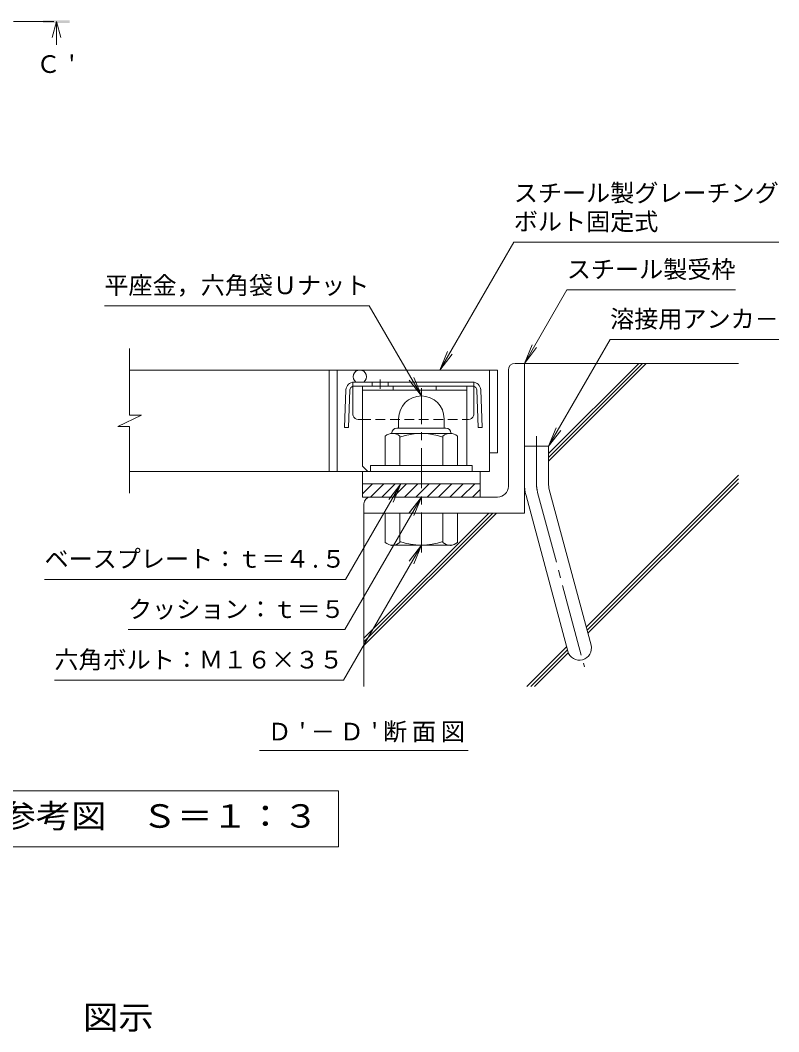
# Model space of a CAD drawing. Units: millimetres at full size, sheet at 1:3; details may follow other scales. Extents: x -559 to 557, y -406 to 425.
# Drawn here: x 273.3 to 556.8, y -402.7 to -24.4 of the extents above; entities that cross this region are included whole.
import ezdxf
from ezdxf.enums import TextEntityAlignment as Align

# ---------------------------------------------------------------- set-up
doc = ezdxf.new("R2010")
doc.units = ezdxf.units.MM
doc.header["$LTSCALE"] = 3
for name, pattern in [('CHAIN1', [8, 5, -1, 1, -1]), ('CHAIN2', [12, 9, -1, 1, -1]), ('DASHED1', [1.8, 1.2, -0.6])]:
    doc.linetypes.add(name, pattern=pattern)
for name, color, linetype, lineweight in [('3-1', 2, 'Continuous', 18), ('3-2', 3, 'Continuous', 18), ('3-5', 7, 'Continuous', 18), ('3-6', 6, 'Continuous', 9), ('3-8', 4, 'Continuous', 18), ('3-9', 2, 'Continuous', 18)]:
    doc.layers.add(name, color=color, linetype=linetype, lineweight=lineweight)
doc.layers.add('F-5_F-5ﾚｲﾔ', color=2, linetype='Continuous')
doc.styles.add('ＭＳ ゴシック', font='')
doc.styles.get('ＭＳ ゴシック').set_extended_font_data('MS Gothic')

msp = doc.modelspace()

# ---------------------------------------------------------------- linework, layer by layer
at = {"layer": '3-1'}
for p, q in [((458.252, -152.708), (461.752, -152.708)), ((461.752, -208.708), (461.752, -152.708)), ((455.752, -198.708), (455.752, -155.208)), ((423.262, -164.908), (423.252, -164.908)), ((414.752, -173.408), (414.752, -176.908)), ((431.752, -173.398), (431.752, -176.908)), ((414.052, -176.908), (432.452, -176.908)), ((409.752, -190.908), (409.752, -179.947)), ((412.252, -178.708), (412.252, -178.908)), ((434.002, -178.908), (412.502, -178.908)), ((415.252, -190.908), (415.252, -179.947)), ((431.252, -190.908), (431.252, -179.947)), ((434.252, -178.708), (434.252, -178.908)), ((436.752, -190.908), (436.752, -179.947)), ((461.752, -183.708), (470.752, -183.708)), ((470.752, -197.523), (470.752, -183.708)), ((442.252, -190.908), (404.252, -190.908)), ((404.252, -193.208), (404.252, -190.908)), ((442.252, -193.208), (442.252, -190.908)), ((401.252, -197.708), (445.252, -197.708)), ((401.252, -202.708), (401.252, -197.708)), ((401.252, -201.445), (404.989, -197.708)), ((404.231, -202.708), (409.231, -197.708)), ((408.474, -202.708), (413.474, -197.708)), ((412.716, -202.708), (417.717, -197.708)), ((416.959, -202.708), (421.959, -197.708)), ((421.202, -202.708), (426.202, -197.708)), ((425.444, -202.708), (430.444, -197.708)), ((429.687, -202.708), (434.687, -197.708)), ((433.93, -202.708), (438.93, -197.708)), ((438.172, -202.708), (443.172, -197.708)), ((442.415, -202.708), (445.252, -199.871)), ((445.252, -202.708), (445.252, -197.708)), ((471.059, -199.853), (486.651, -258.043)), ((451.752, -202.708), (401.252, -202.708)), ((462.365, -202.182), (477.958, -260.373)), ((401.752, -205.208), (401.752, -208.708)), ((461.752, -208.708), (401.752, -208.708)), ((409.752, -208.708), (409.752, -219.67)), ((415.252, -208.708), (415.252, -219.67)), ((431.252, -208.708), (431.252, -219.67)), ((436.752, -208.708), (436.752, -219.67)), ((412.252, -220.908), (412.252, -220.708)), ((434.002, -220.708), (412.502, -220.708)), ((434.252, -220.908), (434.252, -220.708))]:
    msp.add_line(p, q, dxfattribs=at)
at = {"layer": '3-1', "linetype": 'CHAIN1'}
msp.add_line((423.252, -223.435), (423.252, -161.975), dxfattribs=at)
at = {"layer": '3-1', "linetype": 'CHAIN2'}
for p, q in [((466.252, -197.523), (466.252, -179.903)), ((466.712, -201.017), (484.173, -266.184))]:
    msp.add_line(p, q, dxfattribs=at)
at = {"layer": '3-1'}
for centre, radius, start, end in [((458.252, -155.208), 2.5, 90, 180), ((423.252, -173.408), 8.5, 90, 180), ((423.262, -173.398), 8.49, 0, 90), ((414.052, -178.708), 1.8, 90, 180), ((432.452, -178.708), 1.8, 0, 90), ((412.502, -183.068), 4.16, 48.62012, 131.38165), ((423.252, -202.908), 24, 70.52881, 109.47119), ((434.002, -183.068), 4.16, 48.61835, 131.37988), ((451.752, -198.708), 4, 270, 0), ((479.752, -197.523), 18, 180, 195), ((479.752, -197.523), 9, 180, 195.00002), ((404.252, -205.208), 2.5, 90, 180), ((423.252, -196.708), 24, 250.52881, 289.47119), ((412.502, -216.548), 4.16, 228.61835, 311.37988), ((434.002, -216.548), 4.16, 228.62012, 311.38165), ((482.304, -259.208), 4.5, 195.00014, 14.99991)]:
    msp.add_arc(centre, radius, start, end, dxfattribs=at)
at = {"layer": '3-1', "linetype": 'CHAIN2'}
msp.add_arc((479.752, -197.523), 13.5, 180, 194.99995, dxfattribs=at)
at = {"layer": '3-2'}
for p, q in [((314.218, -172.137), (314.218, -147.208)), ((451.752, -155.208), (314.218, -155.208)), ((388.752, -155.208), (388.752, -193.208)), ((391.752, -155.208), (391.752, -193.208)), ((448.752, -155.208), (448.752, -193.208)), ((451.752, -155.208), (451.752, -186.208)), ((309.795, -176.279), (318.715, -172.137)), ((318.715, -172.137), (314.218, -172.137)), ((309.795, -176.279), (314.218, -176.279)), ((314.218, -201.208), (314.218, -176.279)), ((451.752, -186.208), (448.752, -186.208)), ((448.752, -193.208), (314.218, -193.208)), ((401.252, -197.708), (401.252, -193.208)), ((445.252, -197.708), (445.252, -193.208))]:
    msp.add_line(p, q, dxfattribs=at)
msp.add_arc((400.252, -157.708), 2.5, 306.87485, 233.12515, dxfattribs=at)
at = {"layer": '3-5', "color": 4, "linetype": 'CHAIN1'}
msp.add_line((54.864, -24.901), (286.876, -24.901), dxfattribs=at)
at = {"layer": '3-5', "color": 4}
for q in [(285.276, -30.901), (288.476, -30.901), (286.876, -33.55)]:
    msp.add_line((286.876, -24.901), q, dxfattribs=at)
at = {"layer": '3-5'}
for p, q in [((457.811, -107.351), (556.811, -107.351)), ((477.627, -125.212), (461.752, -152.708)), ((477.627, -125.212), (540.627, -125.212)), ((461.752, -152.708), (464.622, -145.779)), ((461.752, -152.708), (466.318, -146.758)), ((493.811, -143.77), (556.811, -143.77)), ((430.18, -155.208), (434.746, -149.258)), ((423.252, -164.908), (420.382, -157.979)), ((423.252, -164.908), (418.686, -158.958)), ((470.752, -183.708), (475.318, -177.758)), ((394.931, -233.5), (415.595, -197.708)), ((415.595, -197.708), (411.03, -203.658)), ((415.595, -197.708), (412.725, -204.637)), ((394.627, -252.288), (423.252, -202.708)), ((423.252, -202.708), (418.686, -208.658)), ((423.252, -202.708), (420.382, -209.637)), ((394.11, -271.184), (423.252, -220.708)), ((423.252, -220.708), (418.686, -226.658)), ((423.252, -220.708), (420.382, -227.637)), ((282.431, -233.5), (394.931, -233.5)), ((313.627, -252.288), (394.627, -252.288)), ((286.11, -271.184), (394.11, -271.184)), ((362.752, -297.512), (440.752, -297.512)), ((220.95, -312.512), (392.25, -312.512)), ((392.25, -312.512), (392.25, -333.512)), ((220.95, -333.512), (392.25, -333.512))]:
    msp.add_line(p, q, dxfattribs=at)
for points in [[(457.811, -107.351), (430.18, -155.208), (433.05, -148.279)], [(304.79, -131.212), (403.798, -131.212), (423.252, -164.908)], [(493.811, -143.77), (470.752, -183.708), (473.622, -176.779)]]:
    msp.add_lwpolyline(points, dxfattribs=at)
at = {"layer": '3-5', "color": 4}
msp.add_solid([(281.876, -25.401), (291.876, -25.401), (281.876, -24.401), (291.876, -24.401)], dxfattribs=at)
at = {"layer": '3-6'}
for p, q in [((461.752, -152.708), (541.752, -152.708)), ((470.752, -186.443), (504.488, -152.708)), ((470.752, -189.272), (507.316, -152.708)), ((470.752, -187.857), (505.901, -152.708)), ((484.87, -251.398), (541.752, -194.516)), ((485.169, -252.513), (541.752, -195.929)), ((485.468, -253.628), (541.752, -197.344)), ((401.752, -255.443), (448.487, -208.708)), ((401.752, -258.271), (451.316, -208.708)), ((401.752, -256.857), (449.901, -208.708)), ((401.752, -208.708), (401.752, -273.555)), ((462.713, -273.555), (477.522, -258.746)), ((464.127, -273.555), (477.82, -259.861)), ((465.541, -273.555), (478.152, -260.943))]:
    msp.add_line(p, q, dxfattribs=at)
at = {"layer": '3-8'}
for p, q in [((401.252, -161.208), (440.252, -161.208)), ((401.252, -191.208), (401.252, -161.208)), ((412.752, -162.708), (412.752, -161.208)), ((428.752, -162.708), (428.752, -161.208)), ((440.252, -190.908), (440.252, -161.208)), ((401.252, -162.708), (440.252, -162.708)), ((401.252, -191.208), (403.252, -193.208))]:
    msp.add_line(p, q, dxfattribs=at)
at = {"layer": '3-9', "linetype": 'CHAIN1'}
msp.add_line((407.809, -158.718), (407.809, -162.198), dxfattribs=at)
at = {"layer": '3-9'}
for p, q in [((395.077, -162.588), (394.513, -176.668)), ((397.663, -171.708), (397.663, -161.266)), ((398.074, -159.708), (442.422, -159.708)), ((398.074, -161.208), (442.422, -161.208)), ((404.809, -159.708), (404.809, -161.208)), ((410.809, -159.708), (410.809, -161.208)), ((442.841, -171.708), (442.841, -161.266)), ((445.427, -162.588), (445.991, -176.668)), ((396.576, -162.648), (396.012, -176.708)), ((443.929, -162.648), (444.492, -176.708)), ((399.663, -173.708), (400.752, -173.708)), ((439.752, -173.708), (440.841, -173.708)), ((396.012, -176.708), (394.513, -176.668)), ((444.492, -176.708), (445.991, -176.668))]:
    msp.add_line(p, q, dxfattribs=at)
at = {"layer": '3-9', "linetype": 'DASHED1'}
for p, q in [((397.663, -161.266), (397.663, -159.736)), ((442.841, -161.266), (442.841, -159.736)), ((400.752, -173.708), (439.752, -173.708))]:
    msp.add_line(p, q, dxfattribs=at)
at = {"layer": '3-9'}
for centre, radius, start, end in [((398.074, -162.708), 3, 90, 177.70665), ((398.074, -162.708), 1.5, 105.92629, 177.70665), ((442.43, -162.708), 3, 2.29335, 90), ((442.43, -162.708), 1.5, 2.29335, 74.07371), ((399.663, -171.708), 2, 180, 197.18831), ((399.663, -171.708), 2, 197.18831, 270), ((440.841, -171.708), 2, 270, 342.81169), ((440.841, -171.708), 2, 342.81169, 0)]:
    msp.add_arc(centre, radius, start, end, dxfattribs=at)
at = {"layer": '3-9', "linetype": 'DASHED1'}
for centre, start, end in [((398.074, -162.708), 90, 105.92629), ((442.43, -162.708), 74.07371, 90)]:
    msp.add_arc(centre, 1.5, start, end, dxfattribs=at)

# ---------------------------------------------------------------- texts
at = {"layer": '3-5', "style": 'ＭＳ ゴシック'}
for s, p in [('スチール製グレーチング', (457.811, -94.268)), ('ボルト固定式', (457.811, -104.951)), ('スチール製受枠', (477.627, -122.812)), ('平座金，六角袋Ｕナット', (304.79, -128.812)), ('溶接用アンカ－', (493.811, -141.37)), ('ベースプレート：ｔ＝４.５', (282.431, -231.1)), ('クッション：ｔ＝５', (313.627, -249.888)), ('六角ボルト：Ｍ１６×３５', (286.11, -268.784))]:
    msp.add_text(s, height=6.598, dxfattribs=at).set_placement(p, align=Align.BOTTOM_LEFT)
at = {"layer": '3-5', "color": 2, "style": 'ＭＳ ゴシック', "width": 1.1}
msp.add_text('納まり参考図\u3000Ｓ＝１：３', height=8.798, dxfattribs=at).set_placement((226.35, -329.012), align=Align.BOTTOM_LEFT)
at = {"layer": '3-5', "color": 2, "insert": (279.376, -44.216), "char_height": 6.598, "attachment_point": 7, "style": 'ＭＳ ゴシック'}
msp.add_mtext("\\T1.22;Ｃ'", dxfattribs=at)
at = {"layer": '3-5', "insert": (365.752, -294.512), "char_height": 6.598, "attachment_point": 7, "style": 'ＭＳ ゴシック'}
msp.add_mtext("\\T1.2;Ｄ'－Ｄ'断面図", dxfattribs=at)
at = {"layer": 'F-5_F-5ﾚｲﾔ', "style": 'ＭＳ ゴシック', "width": 1.1}
msp.add_text('図示', height=8.798, dxfattribs=at).set_placement((296.784, -404.343), align=Align.BOTTOM_LEFT)

doc.saveas('drawing.dxf')
